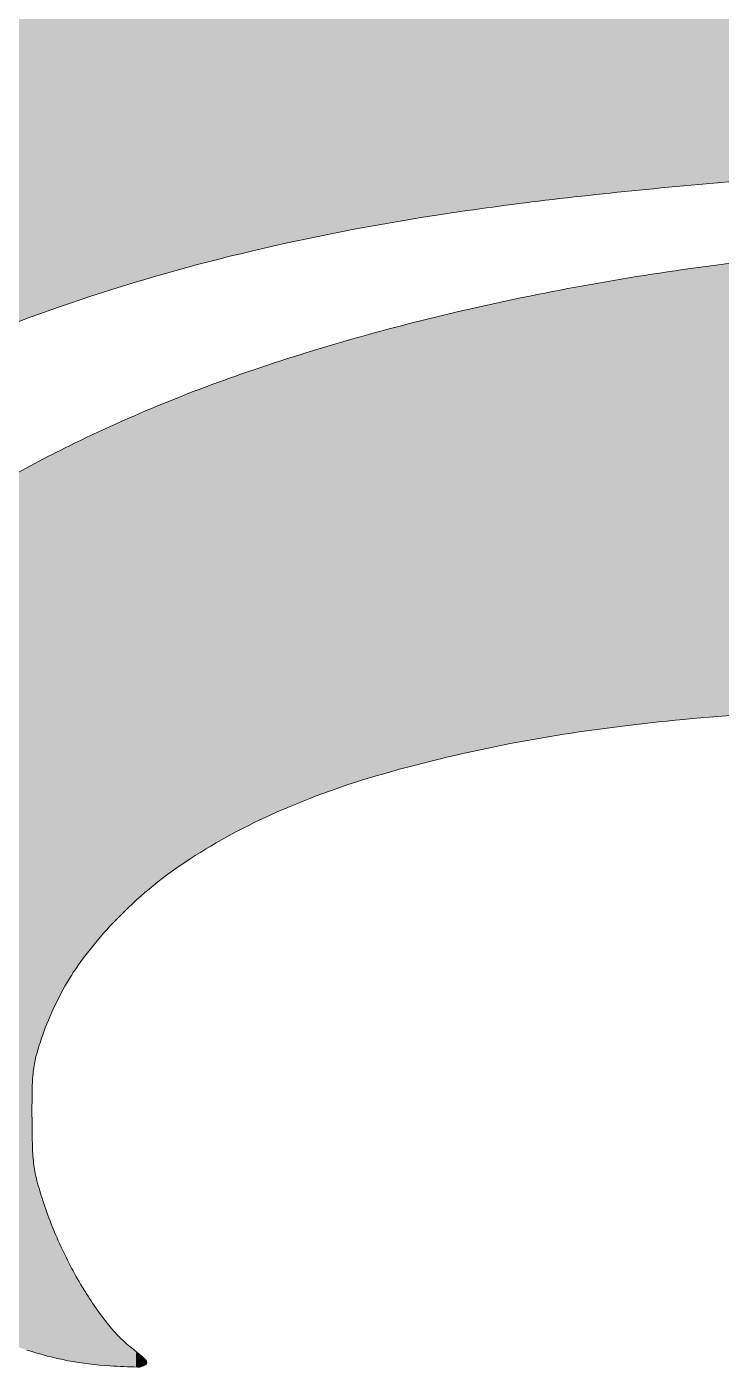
# Model space of a CAD drawing. Extents: x -882 to 937, y -179 to 966.
# Drawn here: x 417.63 to 422.04, y 100.52 to 109.05 of the extents above; entities that cross this region are included whole.
import ezdxf

# ---------------------------------------------------------------- set-up
doc = ezdxf.new("R2010")
doc.units = 0
doc.layers.get('0').update_dxf_attribs({"lineweight": 13})
doc.layers.add('G-XREF-____-OTLN', color=7, linetype='Continuous', lineweight=13)

# ---------------------------------------------------------------- blocks, each defined once
blk = doc.blocks.new('Blockreferenz-A0UJ2GJYXE')
at = {"layer": 'G-XREF-____-OTLN', "color": 242, "linetype": 'ByBlock', "lineweight": -2, "ltscale": 0.13, "true_color": 0xe50029}
for centre, major_axis, end_param in [((421.7307, 99.5181), (-3.9401, 9.8866), 0.135728), ((424.7632, 75.2933), (-2.3831, 32.7877), 0.023412), ((424.5243, 77.7739), (-2.9112, 30.2424), 0.024264), ((423.3242, 87.7074), (-2.4439, 20.2293), 0.032731), ((422.5173, 92.9414), (-2.2977, 14.9045), 0.078662), ((425.4048, 81.4916), (-1.6111, 26.2098), 0.066962), ((421.9471, 95.3592), (-2.8916, 12.26), 0.090029), ((424.2458, 90.4719), (-2.2022, 17.063), 0.091924), ((421.452, 96.8451), (-3.487, 10.4645), 0.09603), ((423.5521, 93.5698), (-3.0655, 13.6908), 0.102026), ((422.226, 97.5408), (-3.1179, 9.3364), 0.133067), ((421.2682, 99.4967), (-3.3712, 6.8844), 0.064878), ((423.2429, 89.5646), (-0.953, 15.1133), 0.056892), ((422.7072, 94.0125), (-1.2751, 10.5868), 0.074), ((422.4278, 95.4354), (-1.775, 9.0406), 0.089961), ((421.2757, 99.385), (-1.4279, 4.8951), 0.140087), ((420.7643, 100.5182), (-1.586, 3.5145), 0.162347), ((420.0751, 101.5559), (-1.444, 2.1742), 0.217489), ((420.2338, 101.4029), (-2.0379, 1.9644), 0.085287), ((419.5041, 101.9951), (-1.4681, 1.1915), 0.115396), ((419.3758, 102.0767), (-1.4672, 0.9329), 0.120803), ((419.5946, 101.9722), (-1.7878, 0.8538), 0.109533), ((419.5341, 101.9933), (-1.8099, 0.6322), 0.06541), ((418.3294, 102.3275), (-0.6426, 0.1783), 0.143786), ((418.6963, 102.2807), (-1.0284, 0.1311), 0.107506), ((425.9611, 102.1404), (-8.3014, 0.1604), 0.02322), ((425.2084, 102.1374), (-7.5501, -0.0294), 0.025076), ((418.8202, 101.9523), (-1.1589, -0.0336), 0.100083), ((418.4581, 101.9053), (-0.7876, -0.1022), 0.127936), ((419.7396, 102.2421), (-2.0496, -0.5386), 0.061491), ((420.3692, 102.4497), (-2.6423, -0.8712), 0.11261), ((420.2534, 102.3964), (-2.4118, -1.1093), 0.116643), ((419.8968, 102.1789), (-1.9098, -1.165), 0.125023), ((418.8526, 101.3469), (-0.7053, -0.562), 0.246428), ((418.2771, 102.6022), (-0.6519, -1.9747), 0.260451), ((417.7847, 99.9469), (0.5979, 0.6166), 0.118417), ((418.3691, 100.5495), (0.0111, -0.016), 1.766833), ((418.4869, 106.1919), (-0.3312, -5.6656), 0.030819), ((418.3328, 100.6021), (-0.0023, -0.0834), 0.632312)]:
    blk.add_ellipse(centre, major_axis=major_axis, ratio=1, start_param=0, end_param=end_param, dxfattribs=at)
for points in [[(422.267, 108.0721), (421.9964, 110.4216), (422.267, 110.4509)], [(421.574, 108.0122), (421.2465, 110.3225), (421.574, 110.3696)], [(421.6131, 108.0162), (421.574, 110.3696), (421.6131, 110.3746)], [(421.574, 108.0122), (421.574, 110.3696), (421.6131, 108.0162)], [(421.9201, 108.044), (421.6131, 110.3746), (421.9201, 110.4133)], [(421.6131, 108.0162), (421.6131, 110.3746), (421.9201, 108.044)], [(421.9964, 108.0509), (421.9201, 110.4133), (421.9964, 110.4216)], [(421.9201, 108.044), (421.9201, 110.4133), (421.9964, 108.0509)], [(421.9964, 108.0509), (421.9964, 110.4216), (422.267, 108.0721)], [(421.2288, 107.9766), (420.8844, 110.2642), (421.2288, 110.3199)], [(421.2465, 107.9787), (421.2288, 110.3199), (421.2465, 110.3225)], [(421.2288, 107.9766), (421.2288, 110.3199), (421.2465, 107.9787)], [(421.2465, 107.9787), (421.2465, 110.3225), (421.574, 108.0122)], [(420.5496, 107.894), (420.341, 110.1618), (420.5496, 110.2029)], [(420.6123, 107.9021), (420.5496, 110.2029), (420.6123, 110.2153)], [(420.5496, 107.894), (420.5496, 110.2029), (420.6123, 107.9021)], [(420.8803, 107.9367), (420.6123, 110.2153), (420.8803, 110.2634)], [(420.6123, 107.9021), (420.6123, 110.2153), (420.8803, 107.9367)], [(420.8844, 107.9372), (420.8803, 110.2634), (420.8844, 110.2642)], [(420.8803, 107.9367), (420.8803, 110.2634), (420.8844, 107.9372)], [(420.8844, 107.9372), (420.8844, 110.2642), (421.2288, 107.9766)], [(420.0706, 107.8217), (419.9854, 110.0839), (420.0706, 110.1037)], [(420.2196, 107.8459), (420.0706, 110.1037), (420.2196, 110.1357)], [(420.0706, 107.8217), (420.0706, 110.1037), (420.2196, 107.8459)], [(420.341, 107.8636), (420.2196, 110.1357), (420.341, 110.1618)], [(420.2196, 107.8459), (420.2196, 110.1357), (420.341, 107.8636)], [(420.341, 107.8636), (420.341, 110.1618), (420.5496, 107.894)], [(419.7518, 107.7662), (419.5331, 109.9738), (419.7518, 110.0287)], [(419.8013, 107.775), (419.7518, 110.0287), (419.8013, 110.0411)], [(419.7518, 107.7662), (419.7518, 110.0287), (419.8013, 107.775)], [(419.9854, 107.8079), (419.8013, 110.0411), (419.9854, 110.0839)], [(419.8013, 107.775), (419.8013, 110.0411), (419.9854, 107.8079)], [(419.9854, 107.8079), (419.9854, 110.0839), (420.0706, 107.8217)], [(419.519, 107.7209), (419.2868, 109.9077), (419.519, 109.97)], [(419.5331, 107.7236), (419.519, 109.97), (419.5331, 109.9738)], [(419.519, 107.7209), (419.519, 109.97), (419.5331, 107.7236)], [(419.5331, 107.7236), (419.5331, 109.9738), (419.7518, 107.7662)], [(419.0555, 107.6192), (419.0166, 109.8303), (419.0555, 109.8415)], [(419.2661, 107.6672), (419.0555, 109.8415), (419.2661, 109.9021)], [(419.0555, 107.6192), (419.0555, 109.8415), (419.2661, 107.6672)], [(419.2868, 107.6719), (419.2661, 109.9021), (419.2868, 109.9077)], [(419.2661, 107.6672), (419.2661, 109.9021), (419.2868, 107.6719)], [(419.2868, 107.6719), (419.2868, 109.9077), (419.519, 107.7209)], [(418.8352, 107.5652), (418.7684, 109.7541), (418.8352, 109.7746)], [(419.0166, 107.6097), (418.8352, 109.7746), (419.0166, 109.8303)], [(418.8352, 107.5652), (418.8352, 109.7746), (419.0166, 107.6097)], [(419.0166, 107.6097), (419.0166, 109.8303), (419.0555, 107.6192)], [(418.5216, 107.4804), (418.3978, 109.6304), (418.5216, 109.6734)], [(418.6159, 107.5072), (418.5216, 109.6734), (418.6159, 109.7042)], [(418.5216, 107.4804), (418.5216, 109.6734), (418.6159, 107.5072)], [(418.7684, 107.5475), (418.6159, 109.7042), (418.7684, 109.7541)], [(418.6159, 107.5072), (418.6159, 109.7042), (418.7684, 107.5475)], [(418.7684, 107.5475), (418.7684, 109.7541), (418.8352, 107.5652)], [(418.2763, 107.4084), (418.1807, 109.5531), (418.2763, 109.5882)], [(418.3978, 107.4452), (418.2763, 109.5882), (418.3978, 109.6304)], [(418.2763, 107.4084), (418.2763, 109.5882), (418.3978, 107.4452)], [(418.3978, 107.4452), (418.3978, 109.6304), (418.5216, 107.4804)], [(418.1807, 107.3794), (418.0326, 109.4987), (418.1807, 109.5531)], [(418.1807, 107.3794), (418.1807, 109.5531), (418.2763, 107.4084)], [(417.9649, 107.3096), (417.7979, 109.4076), (417.9649, 109.4724)], [(418.0326, 107.3315), (417.9649, 109.4724), (418.0326, 109.4987)], [(417.9649, 107.3096), (417.9649, 109.4724), (418.0326, 107.3315)], [(418.0326, 107.3315), (418.0326, 109.4987), (418.1807, 107.3794)], [(417.6318, 107.1926), (417.5679, 109.3131), (417.6318, 109.3394)], [(417.7905, 107.2498), (417.6318, 109.3394), (417.7905, 109.4047)], [(417.6318, 107.1926), (417.6318, 109.3394), (417.7905, 107.2498)], [(417.7979, 107.2525), (417.7905, 109.4047), (417.7979, 109.4076)], [(417.7905, 107.2498), (417.7905, 109.4047), (417.7979, 107.2525)], [(417.7979, 107.2525), (417.7979, 109.4076), (417.9649, 107.3096)], [(417.5679, 107.1685), (417.5679, 109.3131), (417.6318, 107.1926)], [(422.2898, 104.6779), (422.0436, 107.5349), (422.2898, 107.5646)], [(421.7174, 104.6309), (421.432, 107.4446), (421.7174, 107.4895)], [(421.7303, 104.6321), (421.7174, 107.4895), (421.7303, 107.4915)], [(421.7174, 104.6309), (421.7174, 107.4895), (421.7303, 104.6321)], [(422.0034, 104.6572), (421.7303, 107.4915), (422.0034, 107.5293)], [(421.7303, 104.6321), (421.7303, 107.4915), (422.0034, 104.6572)], [(422.0436, 104.6601), (422.0034, 107.5293), (422.0436, 107.5349)], [(422.0034, 104.6572), (422.0034, 107.5293), (422.0436, 104.6601)], [(422.0436, 104.6601), (422.0436, 107.5349), (422.2898, 104.6779)], [(421.0413, 104.5449), (420.8467, 107.3369), (421.0413, 107.3748)], [(421.1063, 104.5546), (421.0413, 107.3748), (421.1063, 107.3875)], [(421.0413, 104.5449), (421.0413, 107.3748), (421.1063, 104.5546)], [(421.2364, 104.5739), (421.1063, 107.3875), (421.2364, 107.4104)], [(421.1063, 104.5546), (421.1063, 107.3875), (421.2364, 104.5739)], [(421.4178, 104.5975), (421.2364, 107.4104), (421.4178, 107.4424)], [(421.2364, 104.5739), (421.2364, 107.4104), (421.4178, 104.5975)], [(421.432, 104.5993), (421.4178, 107.4424), (421.432, 107.4446)], [(421.4178, 104.5975), (421.4178, 107.4424), (421.432, 104.5993)], [(421.432, 104.5993), (421.432, 107.4446), (421.7174, 104.6309)], [(420.6528, 104.4761), (420.4904, 107.2615), (420.6528, 107.2963)], [(420.7959, 104.5028), (420.6528, 107.2963), (420.7959, 107.327)], [(420.6528, 104.4761), (420.6528, 107.2963), (420.7959, 104.5028)], [(420.8467, 104.5123), (420.7959, 107.327), (420.8467, 107.3369)], [(420.7959, 104.5028), (420.7959, 107.327), (420.8467, 104.5123)], [(420.8467, 104.5123), (420.8467, 107.3369), (421.0413, 104.5449)], [(420.2542, 104.3882), (420.1677, 107.1849), (420.2542, 107.2066)], [(420.3287, 104.4063), (420.2542, 107.2066), (420.3287, 107.2239)], [(420.2542, 104.3882), (420.2542, 107.2066), (420.3287, 104.4063)], [(420.4866, 104.4418), (420.3287, 107.2239), (420.4866, 107.2607)], [(420.3287, 104.4063), (420.3287, 107.2239), (420.4866, 104.4418)], [(420.4904, 104.4427), (420.4866, 107.2607), (420.4904, 107.2615)], [(420.4866, 104.4418), (420.4866, 107.2607), (420.4904, 104.4427)], [(420.4904, 104.4427), (420.4904, 107.2615), (420.6528, 104.4761)], [(420.0073, 104.325), (419.8478, 107.1014), (420.0073, 107.1444)], [(420.0228, 104.3291), (420.0073, 107.1444), (420.0228, 107.1485)], [(420.0073, 104.325), (420.0073, 107.1444), (420.0228, 104.3291)], [(420.1677, 104.3671), (420.0228, 107.1485), (420.1677, 107.1849)], [(420.0228, 104.3291), (420.0228, 107.1485), (420.1677, 104.3671)], [(420.1677, 104.3671), (420.1677, 107.1849), (420.2542, 104.3882)], [(419.6208, 104.208), (419.5632, 107.0207), (419.6208, 107.0372)], [(419.7339, 104.2454), (419.6208, 107.0372), (419.7339, 107.0697)], [(419.6208, 104.208), (419.6208, 107.0372), (419.7339, 104.2454)], [(419.7925, 104.2632), (419.7339, 107.0697), (419.7925, 107.0866)], [(419.7339, 104.2454), (419.7339, 107.0697), (419.7925, 104.2632)], [(419.8478, 104.28), (419.7925, 107.0866), (419.8478, 107.1014)], [(419.7925, 104.2632), (419.7925, 107.0866), (419.8478, 104.28)], [(419.8478, 104.28), (419.8478, 107.1014), (420.0073, 104.325)], [(419.3351, 104.0999), (419.2874, 106.9354), (419.3351, 106.9509)], [(419.3975, 104.1255), (419.3351, 106.9509), (419.3975, 106.97)], [(419.3351, 104.0999), (419.3351, 106.9509), (419.3975, 104.1255)], [(419.5087, 104.1681), (419.3975, 106.97), (419.5087, 107.004)], [(419.3975, 104.1255), (419.3975, 106.97), (419.5087, 104.1681)], [(419.5632, 104.1875), (419.5087, 107.004), (419.5632, 107.0207)], [(419.5087, 104.1681), (419.5087, 107.004), (419.5632, 104.1875)], [(419.5632, 104.1875), (419.5632, 107.0207), (419.6208, 104.208)], [(419.0838, 103.9885), (418.9905, 106.8365), (419.0838, 106.8688)], [(419.1081, 103.9999), (419.0838, 106.8688), (419.1081, 106.8773)], [(419.0838, 103.9885), (419.0838, 106.8688), (419.1081, 103.9999)], [(419.1783, 104.0327), (419.1081, 106.8773), (419.1783, 106.9)], [(419.1081, 103.9999), (419.1081, 106.8773), (419.1783, 104.0327)], [(419.2874, 104.0804), (419.1783, 106.9), (419.2874, 106.9354)], [(419.1783, 104.0327), (419.1783, 106.9), (419.2874, 104.0804)], [(419.2874, 104.0804), (419.2874, 106.9354), (419.3351, 104.0999)], [(418.8079, 103.8408), (418.7187, 106.7378), (418.8079, 106.7709)], [(418.8985, 103.8925), (418.8079, 106.7709), (418.8985, 106.8046)], [(418.8079, 103.8408), (418.8079, 106.7709), (418.8985, 103.8925)], [(418.9019, 103.8943), (418.8985, 106.8046), (418.9019, 106.8058)], [(418.8985, 103.8925), (418.8985, 106.8046), (418.9019, 103.8943)], [(418.9905, 103.9418), (418.9019, 106.8058), (418.9905, 106.8365)], [(418.9019, 103.8943), (418.9019, 106.8058), (418.9905, 103.9418)], [(418.9905, 103.9418), (418.9905, 106.8365), (419.0838, 103.9885)], [(418.6311, 103.7301), (418.5532, 106.6727), (418.6311, 106.7036)], [(418.6972, 103.7728), (418.6311, 106.7036), (418.6972, 106.7298)], [(418.6311, 103.7301), (418.6311, 106.7036), (418.6972, 103.7728)], [(418.7187, 103.7867), (418.6972, 106.7298), (418.7187, 106.7378)], [(418.6972, 103.7728), (418.6972, 106.7298), (418.7187, 103.7867)], [(418.7187, 103.7867), (418.7187, 106.7378), (418.8079, 103.8408)], [(418.4036, 103.5606), (418.3321, 106.5807), (418.4036, 106.611)], [(418.4774, 103.6198), (418.4036, 106.611), (418.4774, 106.6422)], [(418.4036, 103.5606), (418.4036, 106.611), (418.4774, 103.6198)], [(418.4943, 103.6325), (418.4774, 106.6422), (418.4943, 106.6493)], [(418.4774, 103.6198), (418.4774, 106.6422), (418.4943, 103.6325)], [(418.5532, 103.6764), (418.4943, 106.6493), (418.5532, 106.6727)], [(418.4943, 103.6325), (418.4943, 106.6493), (418.5532, 103.6764)], [(418.5532, 103.6764), (418.5532, 106.6727), (418.6311, 103.7301)], [(418.1959, 103.3673), (418.1627, 106.5057), (418.1959, 106.5206)], [(418.2628, 103.4342), (418.1959, 106.5206), (418.2628, 106.5507)], [(418.1959, 103.3673), (418.1959, 106.5206), (418.2628, 103.4342)], [(418.2932, 103.4625), (418.2628, 106.5507), (418.2932, 106.5643)], [(418.2628, 103.4342), (418.2628, 106.5507), (418.2932, 103.4625)], [(418.3321, 103.4987), (418.2932, 106.5643), (418.3321, 106.5807)], [(418.2932, 103.4625), (418.2932, 106.5643), (418.3321, 103.4987)], [(418.3321, 103.4987), (418.3321, 106.5807), (418.4036, 103.5606)], [(418.0134, 103.1581), (417.9913, 106.4259), (418.0134, 106.4365)], [(418.036, 103.1866), (418.0134, 106.4365), (418.036, 106.4472)], [(418.0134, 103.1581), (418.0134, 106.4365), (418.036, 103.1866)], [(418.0667, 103.2238), (418.036, 106.4472), (418.0667, 106.4619)], [(418.036, 103.1866), (418.036, 106.4472), (418.0667, 103.2238)], [(418.0941, 103.2558), (418.0667, 106.4619), (418.0941, 106.4749)], [(418.0667, 103.2238), (418.0667, 106.4619), (418.0941, 103.2558)], [(418.0981, 103.2605), (418.0941, 106.4749), (418.0981, 106.4767)], [(418.0941, 103.2558), (418.0941, 106.4749), (418.0981, 103.2605)], [(418.1301, 103.2967), (418.0981, 106.4767), (418.1301, 106.4911)], [(418.0981, 103.2605), (418.0981, 106.4767), (418.1301, 103.2967)], [(418.1627, 103.3323), (418.1301, 106.4911), (418.1627, 106.5057)], [(418.1301, 103.2967), (418.1301, 106.4911), (418.1627, 103.3323)], [(418.1627, 103.3323), (418.1627, 106.5057), (418.1959, 103.3673)], [(417.8383, 102.8886), (417.8222, 106.3437), (417.8383, 106.3517)], [(417.8549, 102.9193), (417.8383, 106.3517), (417.8549, 106.3601)], [(417.8383, 102.8886), (417.8383, 106.3517), (417.8549, 102.9193)], [(417.8722, 102.9498), (417.8549, 106.3601), (417.8722, 106.3687)], [(417.8549, 102.9193), (417.8549, 106.3601), (417.8722, 102.9498)], [(417.8901, 102.9799), (417.8722, 106.3687), (417.8901, 106.3776)], [(417.8722, 102.9498), (417.8722, 106.3687), (417.8901, 102.9799)], [(417.897, 102.991), (417.8901, 106.3776), (417.897, 106.3811)], [(417.8901, 102.9799), (417.8901, 106.3776), (417.897, 102.991)], [(417.9086, 103.0096), (417.897, 106.3811), (417.9086, 106.3866)], [(417.897, 102.991), (417.897, 106.3811), (417.9086, 103.0096)], [(417.9284, 103.0401), (417.9086, 106.3866), (417.9284, 106.396)], [(417.9086, 103.0096), (417.9086, 106.3866), (417.9284, 103.0401)], [(417.9488, 103.0702), (417.9284, 106.396), (417.9488, 106.4057)], [(417.9284, 103.0401), (417.9284, 106.396), (417.9488, 103.0702)], [(417.9697, 103.0999), (417.9488, 106.4057), (417.9697, 106.4157)], [(417.9488, 103.0702), (417.9488, 106.4057), (417.9697, 103.0999)], [(417.9913, 103.1292), (417.9697, 106.4157), (417.9913, 106.4259)], [(417.9697, 103.0999), (417.9697, 106.4157), (417.9913, 103.1292)], [(417.9913, 103.1292), (417.9913, 106.4259), (418.0134, 103.1581)], [(417.6582, 100.6174), (417.6252, 106.2409), (417.6582, 106.2588)], [(417.6584, 102.2044), (417.6582, 106.2588), (417.6584, 106.2589)], [(417.6582, 102.108), (417.6582, 106.2588), (417.6584, 102.2044)], [(417.6597, 102.3008), (417.6584, 106.2589), (417.6597, 106.2596)], [(417.6584, 102.2044), (417.6584, 106.2589), (417.6597, 102.3008)], [(417.6602, 102.3193), (417.6597, 106.2596), (417.6602, 106.2599)], [(417.6597, 102.3008), (417.6597, 106.2596), (417.6602, 102.3193)], [(417.6611, 102.3379), (417.6602, 106.2599), (417.6611, 106.2603)], [(417.6602, 102.3193), (417.6602, 106.2599), (417.6611, 102.3379)], [(417.6623, 102.3564), (417.6611, 106.2603), (417.6623, 106.261)], [(417.6611, 102.3379), (417.6611, 106.2603), (417.6623, 102.3564)], [(417.6638, 102.3749), (417.6623, 106.261), (417.6638, 106.2618)], [(417.6623, 102.3564), (417.6623, 106.261), (417.6638, 102.3749)], [(417.6657, 102.3934), (417.6638, 106.2618), (417.6657, 106.2628)], [(417.6638, 102.3749), (417.6638, 106.2618), (417.6657, 102.3934)], [(417.6679, 102.4119), (417.6657, 106.2628), (417.6679, 106.264)], [(417.6657, 102.3934), (417.6657, 106.2628), (417.6679, 102.4119)], [(417.6701, 102.4277), (417.6679, 106.264), (417.6701, 106.2652)], [(417.6679, 102.4119), (417.6679, 106.264), (417.6701, 102.4277)], [(417.6727, 102.4435), (417.6701, 106.2652), (417.6727, 106.2666)], [(417.6701, 102.4277), (417.6701, 106.2652), (417.6727, 102.4435)], [(417.6755, 102.4584), (417.6727, 106.2666), (417.6755, 106.2681)], [(417.6727, 102.4435), (417.6727, 106.2666), (417.6755, 102.4584)], [(417.6756, 102.4592), (417.6755, 106.2681), (417.6756, 106.2682)], [(417.6755, 102.4584), (417.6755, 106.2681), (417.6756, 102.4592)], [(417.679, 102.4748), (417.6756, 106.2682), (417.679, 106.2699)], [(417.6756, 102.4592), (417.6756, 106.2682), (417.679, 102.4748)], [(417.6827, 102.4904), (417.679, 106.2699), (417.6827, 106.2719)], [(417.679, 102.4748), (417.679, 106.2699), (417.6827, 102.4904)], [(417.6868, 102.5058), (417.6827, 106.2719), (417.6868, 106.274)], [(417.6827, 102.4904), (417.6827, 106.2719), (417.6868, 102.5058)], [(417.6954, 102.5359), (417.6868, 106.274), (417.6954, 106.2785)], [(417.6868, 102.5058), (417.6868, 106.274), (417.6954, 102.5359)], [(417.7045, 102.5659), (417.6954, 106.2785), (417.7045, 106.2832)], [(417.6954, 102.5359), (417.6954, 106.2785), (417.7045, 102.5659)], [(417.7141, 102.5958), (417.7045, 106.2832), (417.7141, 106.2882)], [(417.7045, 102.5659), (417.7045, 106.2832), (417.7141, 102.5958)], [(417.7242, 102.6255), (417.7141, 106.2882), (417.7242, 106.2935)], [(417.7141, 102.5958), (417.7141, 106.2882), (417.7242, 102.6255)], [(417.7365, 102.6595), (417.7242, 106.2935), (417.7365, 106.2998)], [(417.7242, 102.6255), (417.7242, 106.2935), (417.7365, 102.6595)], [(417.7493, 102.6933), (417.7365, 106.2998), (417.7493, 106.3065)], [(417.7365, 102.6595), (417.7365, 106.2998), (417.7493, 102.6933)], [(417.7628, 102.7269), (417.7493, 106.3065), (417.7628, 106.3135)], [(417.7493, 102.6933), (417.7493, 106.3065), (417.7628, 102.7269)], [(417.7769, 102.7602), (417.7628, 106.3135), (417.7769, 106.3209)], [(417.7628, 102.7269), (417.7628, 106.3135), (417.7769, 102.7602)], [(417.7858, 102.7802), (417.7769, 106.3209), (417.7858, 106.3255)], [(417.7769, 102.7602), (417.7769, 106.3209), (417.7858, 102.7802)], [(417.7916, 102.7932), (417.7858, 106.3255), (417.7916, 106.3284)], [(417.7858, 102.7802), (417.7858, 106.3255), (417.7916, 102.7932)], [(417.8068, 102.826), (417.7916, 106.3284), (417.8068, 106.336)], [(417.7916, 102.7932), (417.7916, 106.3284), (417.8068, 102.826)], [(417.8222, 102.8574), (417.8068, 106.336), (417.8222, 106.3437)], [(417.8068, 102.826), (417.8068, 106.336), (417.8222, 102.8574)], [(417.8222, 102.8574), (417.8222, 106.3437), (417.8383, 102.8886)], [(417.6252, 100.6275), (417.5661, 106.209), (417.6252, 106.2409)], [(417.5661, 100.648), (417.5661, 106.209), (417.6252, 100.6275)], [(417.6252, 100.6275), (417.6252, 106.2409), (417.6582, 100.6174)], [(417.6582, 100.6174), (417.6582, 102.108), (417.6592, 100.6171)], [(417.6592, 100.6171), (417.6582, 102.108), (417.6592, 102.0133)], [(417.6592, 100.6171), (417.6592, 102.0133), (417.6613, 100.6164)], [(417.6613, 100.6164), (417.6592, 102.0133), (417.6613, 101.9187)], [(417.6613, 100.6164), (417.6613, 101.9187), (417.6621, 100.6162)], [(417.6621, 100.6162), (417.6613, 101.9187), (417.6621, 101.8994)], [(417.6621, 100.6162), (417.6621, 101.8994), (417.6631, 100.6159)], [(417.6631, 100.6159), (417.6621, 101.8994), (417.6631, 101.8801)], [(417.6631, 100.6159), (417.6631, 101.8801), (417.6645, 100.6155)], [(417.6645, 100.6155), (417.6631, 101.8801), (417.6645, 101.8608)], [(417.6645, 100.6155), (417.6645, 101.8608), (417.6662, 100.6149)], [(417.6662, 100.6149), (417.6645, 101.8608), (417.6662, 101.8415)], [(417.6662, 100.6149), (417.6662, 101.8415), (417.6682, 100.6143)], [(417.6682, 100.6143), (417.6662, 101.8415), (417.6682, 101.8223)], [(417.6682, 100.6143), (417.6682, 101.8223), (417.6705, 100.6136)], [(417.6705, 100.6136), (417.6682, 101.8223), (417.6705, 101.8031)], [(417.6705, 100.6136), (417.6705, 101.8031), (417.6729, 100.6129)], [(417.6729, 100.6129), (417.6705, 101.8031), (417.6729, 101.7863)], [(417.6729, 100.6129), (417.6729, 101.7863), (417.6756, 100.6121)], [(417.6756, 100.6121), (417.6729, 101.7863), (417.6756, 101.7696)], [(417.6756, 100.6121), (417.6756, 101.7696), (417.6786, 100.6111)], [(417.6786, 100.6111), (417.6756, 101.7696), (417.6786, 101.7529)], [(417.6786, 100.6111), (417.6786, 101.7529), (417.6821, 100.6101)], [(417.6821, 100.6101), (417.6786, 101.7529), (417.6821, 101.7364)], [(417.6821, 100.6101), (417.6821, 101.7364), (417.6858, 100.6089)], [(417.6858, 100.6089), (417.6821, 101.7364), (417.6858, 101.7198)], [(417.6858, 100.6089), (417.6858, 101.7198), (417.69, 100.6076)], [(417.69, 100.6076), (417.6858, 101.7198), (417.69, 101.7034)], [(417.69, 100.6076), (417.69, 101.7034), (417.6985, 100.605)], [(417.6985, 100.605), (417.69, 101.7034), (417.6985, 101.672)], [(417.6985, 100.605), (417.6985, 101.672), (417.7075, 100.6023)], [(417.7075, 100.6023), (417.6985, 101.672), (417.7075, 101.6407)], [(417.7075, 100.6023), (417.7075, 101.6407), (417.7115, 100.601)], [(417.7115, 100.601), (417.7075, 101.6407), (417.7115, 101.6274)], [(417.7115, 100.601), (417.7115, 101.6274), (417.717, 100.5996)], [(417.717, 100.5996), (417.7115, 101.6274), (417.717, 101.6095)], [(417.717, 100.5996), (417.717, 101.6095), (417.727, 100.597)], [(417.727, 100.597), (417.717, 101.6095), (417.727, 101.5785)], [(417.727, 100.597), (417.727, 101.5785), (417.7438, 100.5927)], [(417.7438, 100.5927), (417.727, 101.5785), (417.7438, 101.5291)], [(417.7438, 100.5927), (417.7438, 101.5291), (417.7615, 100.5881)], [(417.7615, 100.5881), (417.7438, 101.5291), (417.7615, 101.4799)], [(417.7615, 100.5881), (417.7615, 101.4799), (417.7802, 100.5832)], [(417.7802, 100.5832), (417.7615, 101.4799), (417.7802, 101.4312)], [(417.7802, 100.5832), (417.7802, 101.4312), (417.7989, 100.5784)], [(417.7989, 100.5784), (417.7802, 101.4312), (417.7989, 101.3848)], [(417.7989, 100.5784), (417.7989, 101.3848), (417.7997, 100.5782)], [(417.7997, 100.5782), (417.7989, 101.3848), (417.7997, 101.3828)], [(417.7997, 100.5782), (417.7997, 101.3828), (417.8202, 100.5738)], [(417.8202, 100.5738), (417.7997, 101.3828), (417.8202, 101.3347)], [(417.8202, 100.5738), (417.8202, 101.3347), (417.8416, 100.5693)], [(417.8416, 100.5693), (417.8202, 101.3347), (417.8416, 101.2871)], [(417.8416, 100.5693), (417.8416, 101.2871), (417.8636, 100.5646)], [(417.8636, 100.5646), (417.8416, 101.2871), (417.8636, 101.2404)], [(417.8636, 100.5646), (417.8636, 101.2404), (417.8865, 100.5597)], [(417.8865, 100.5597), (417.8636, 101.2404), (417.8865, 101.1942)], [(417.8865, 100.5597), (417.8865, 101.1942), (417.8872, 100.5595)], [(417.8872, 100.5595), (417.8865, 101.1942), (417.8872, 101.1929)], [(417.8872, 100.5595), (417.8872, 101.1929), (417.9103, 100.5556)], [(417.9103, 100.5556), (417.8872, 101.1929), (417.9103, 101.1484)], [(417.9103, 100.5556), (417.9103, 101.1484), (417.935, 100.5515)], [(417.935, 100.5515), (417.9103, 101.1484), (417.935, 101.1031)], [(417.935, 100.5515), (417.935, 101.1031), (417.9606, 100.5472)], [(417.9606, 100.5472), (417.935, 101.1031), (417.9606, 101.0583)], [(417.9606, 100.5472), (417.9606, 101.0583), (417.9762, 100.5445)], [(417.9762, 100.5445), (417.9606, 101.0583), (417.9762, 101.0322)], [(417.9762, 100.5445), (417.9762, 101.0322), (417.9871, 100.5432)], [(417.9871, 100.5432), (417.9762, 101.0322), (417.9871, 101.0139)], [(417.9871, 100.5432), (417.9871, 101.0139), (418.0118, 100.5401)], [(418.0118, 100.5401), (417.9871, 101.0139), (418.0118, 100.9744)], [(418.0118, 100.5401), (418.0118, 100.9744), (418.0373, 100.537)], [(418.0373, 100.537), (418.0118, 100.9744), (418.0373, 100.9354)], [(418.0373, 100.537), (418.0373, 100.9354), (418.0636, 100.5337)], [(418.0636, 100.5337), (418.0373, 100.9354), (418.0636, 100.8969)], [(418.0636, 100.5337), (418.0636, 100.8969), (418.0658, 100.5334)], [(418.0658, 100.5334), (418.0636, 100.8969), (418.0658, 100.8939)], [(418.0658, 100.5334), (418.0658, 100.8939), (418.0907, 100.5314)], [(418.0907, 100.5314), (418.0658, 100.8939), (418.0907, 100.859)], [(418.0907, 100.5314), (418.0907, 100.859), (418.1186, 100.5292)], [(418.1186, 100.5292), (418.0907, 100.859), (418.1186, 100.8217)], [(418.1186, 100.5292), (418.1186, 100.8217), (418.1472, 100.5269)], [(418.1472, 100.5269), (418.1186, 100.8217), (418.1472, 100.7849)], [(418.1472, 100.5269), (418.1472, 100.7849), (418.1557, 100.5262)], [(418.1557, 100.5262), (418.1472, 100.7849), (418.1557, 100.7747)], [(418.1557, 100.5262), (418.1557, 100.7747), (418.1709, 100.5254)], [(418.1709, 100.5254), (418.1557, 100.7747), (418.1709, 100.7564)], [(418.1709, 100.5254), (418.1709, 100.7564), (418.1957, 100.5242)], [(418.1957, 100.5242), (418.1709, 100.7564), (418.1957, 100.7289)], [(418.1957, 100.5242), (418.1957, 100.7289), (418.2217, 100.5229)], [(418.2217, 100.5229), (418.1957, 100.7289), (418.2217, 100.7025)], [(418.2217, 100.5229), (418.2217, 100.7025), (418.2431, 100.5218)], [(418.2431, 100.5218), (418.2217, 100.7025), (418.2431, 100.6824)], [(418.2431, 100.5218), (418.2431, 100.6824), (418.2487, 100.5216)], [(418.2487, 100.5216), (418.2431, 100.6824), (418.2487, 100.6771)], [(418.2487, 100.5216), (418.2487, 100.6771), (418.2767, 100.5206)], [(418.2767, 100.5206), (418.2487, 100.6771), (418.2767, 100.6529)], [(418.2767, 100.5206), (418.2767, 100.6529), (418.3056, 100.5196)], [(418.3056, 100.5196), (418.2767, 100.6529), (418.3056, 100.6298)], [(418.3056, 100.5196), (418.3056, 100.6298), (418.319, 100.5191)], [(418.319, 100.5191), (418.3056, 100.6298), (418.319, 100.6194)], [(418.319, 100.5191), (418.319, 100.6194), (418.3305, 100.5187)], [(418.3305, 100.5187), (418.319, 100.6194), (418.3305, 100.6101)], [(418.3305, 100.5187), (418.3305, 100.6101), (418.3322, 100.5187)], [(418.3322, 100.5187), (418.3305, 100.6101), (418.3322, 100.6087)], [(418.3322, 100.5187), (418.3322, 100.6087), (418.3393, 100.5189)], [(418.3393, 100.5189), (418.3322, 100.6087), (418.3393, 100.6028)], [(418.3393, 100.5189), (418.3393, 100.6028), (418.3451, 100.5197)], [(418.3451, 100.5197), (418.3393, 100.6028), (418.3451, 100.5978)], [(418.3451, 100.5197), (418.3451, 100.5978), (418.348, 100.5201)], [(418.348, 100.5201), (418.3451, 100.5978), (418.348, 100.5953)], [(418.348, 100.5201), (418.348, 100.5953), (418.3565, 100.5221)], [(418.3565, 100.5221), (418.348, 100.5953), (418.3565, 100.5878)], [(418.3565, 100.5221), (418.3565, 100.5878), (418.3579, 100.5226)], [(418.3579, 100.5226), (418.3565, 100.5878), (418.3579, 100.5866)], [(418.3579, 100.5226), (418.3579, 100.5866), (418.3648, 100.525)], [(418.3648, 100.525), (418.3579, 100.5866), (418.3648, 100.5803)], [(418.3648, 100.525), (418.3648, 100.5803), (418.3704, 100.5277)], [(418.3704, 100.5277), (418.3648, 100.5803), (418.3704, 100.5752)], [(418.3704, 100.5277), (418.3704, 100.5752), (418.3727, 100.5288)], [(418.3727, 100.5288), (418.3704, 100.5752), (418.3727, 100.573)], [(418.3727, 100.5288), (418.3727, 100.573), (418.3802, 100.5335)], [(418.3802, 100.5335), (418.3727, 100.573), (418.3802, 100.5659)], [(418.3802, 100.5335), (418.3802, 100.5659), (418.3826, 100.5354)], [(418.3826, 100.5354), (418.3802, 100.5659), (418.3826, 100.5636)], [(418.3826, 100.5354), (418.3826, 100.5636), (418.3827, 100.5355)], [(418.3827, 100.5355), (418.3826, 100.5636), (418.3827, 100.5635)], [(418.3827, 100.5355), (418.3827, 100.5635), (418.3847, 100.5378)], [(418.3847, 100.5378), (418.3827, 100.5635), (418.3847, 100.5612)], [(418.3847, 100.5378), (418.3847, 100.5612), (418.3847, 100.5379)], [(418.3847, 100.5379), (418.3847, 100.5612), (418.3847, 100.5611)], [(418.3847, 100.5379), (418.3847, 100.5611), (418.3864, 100.5404)], [(418.3864, 100.5404), (418.3847, 100.5611), (418.3864, 100.5586)], [(418.3864, 100.5404), (418.3864, 100.5586), (418.3864, 100.5405)], [(418.3864, 100.5405), (418.3864, 100.5586), (418.3864, 100.5585)], [(418.3864, 100.5405), (418.3864, 100.5585), (418.3876, 100.5433)], [(418.3876, 100.5433), (418.3864, 100.5585), (418.3876, 100.5557)], [(418.3876, 100.5433), (418.3876, 100.5557), (418.3876, 100.5434)], [(418.3876, 100.5434), (418.3876, 100.5557), (418.3876, 100.5556)], [(418.3876, 100.5434), (418.3876, 100.5556), (418.3883, 100.5463)], [(418.3883, 100.5463), (418.3876, 100.5556), (418.3883, 100.5526)], [(418.3883, 100.5463), (418.3883, 100.5526), (418.3884, 100.5465)], [(418.3884, 100.5465), (418.3883, 100.5526), (418.3884, 100.5526)], [(418.3884, 100.5465), (418.3884, 100.5526), (418.3886, 100.5494)]]:
    blk.add_solid(points, dxfattribs=at)

msp = doc.modelspace()

# ---------------------------------------------------------------- block references
at = {"ltscale": 0.13}
msp.add_blockref('Blockreferenz-A0UJ2GJYXE', (0, 0), dxfattribs=at)

doc.saveas('drawing.dxf')
